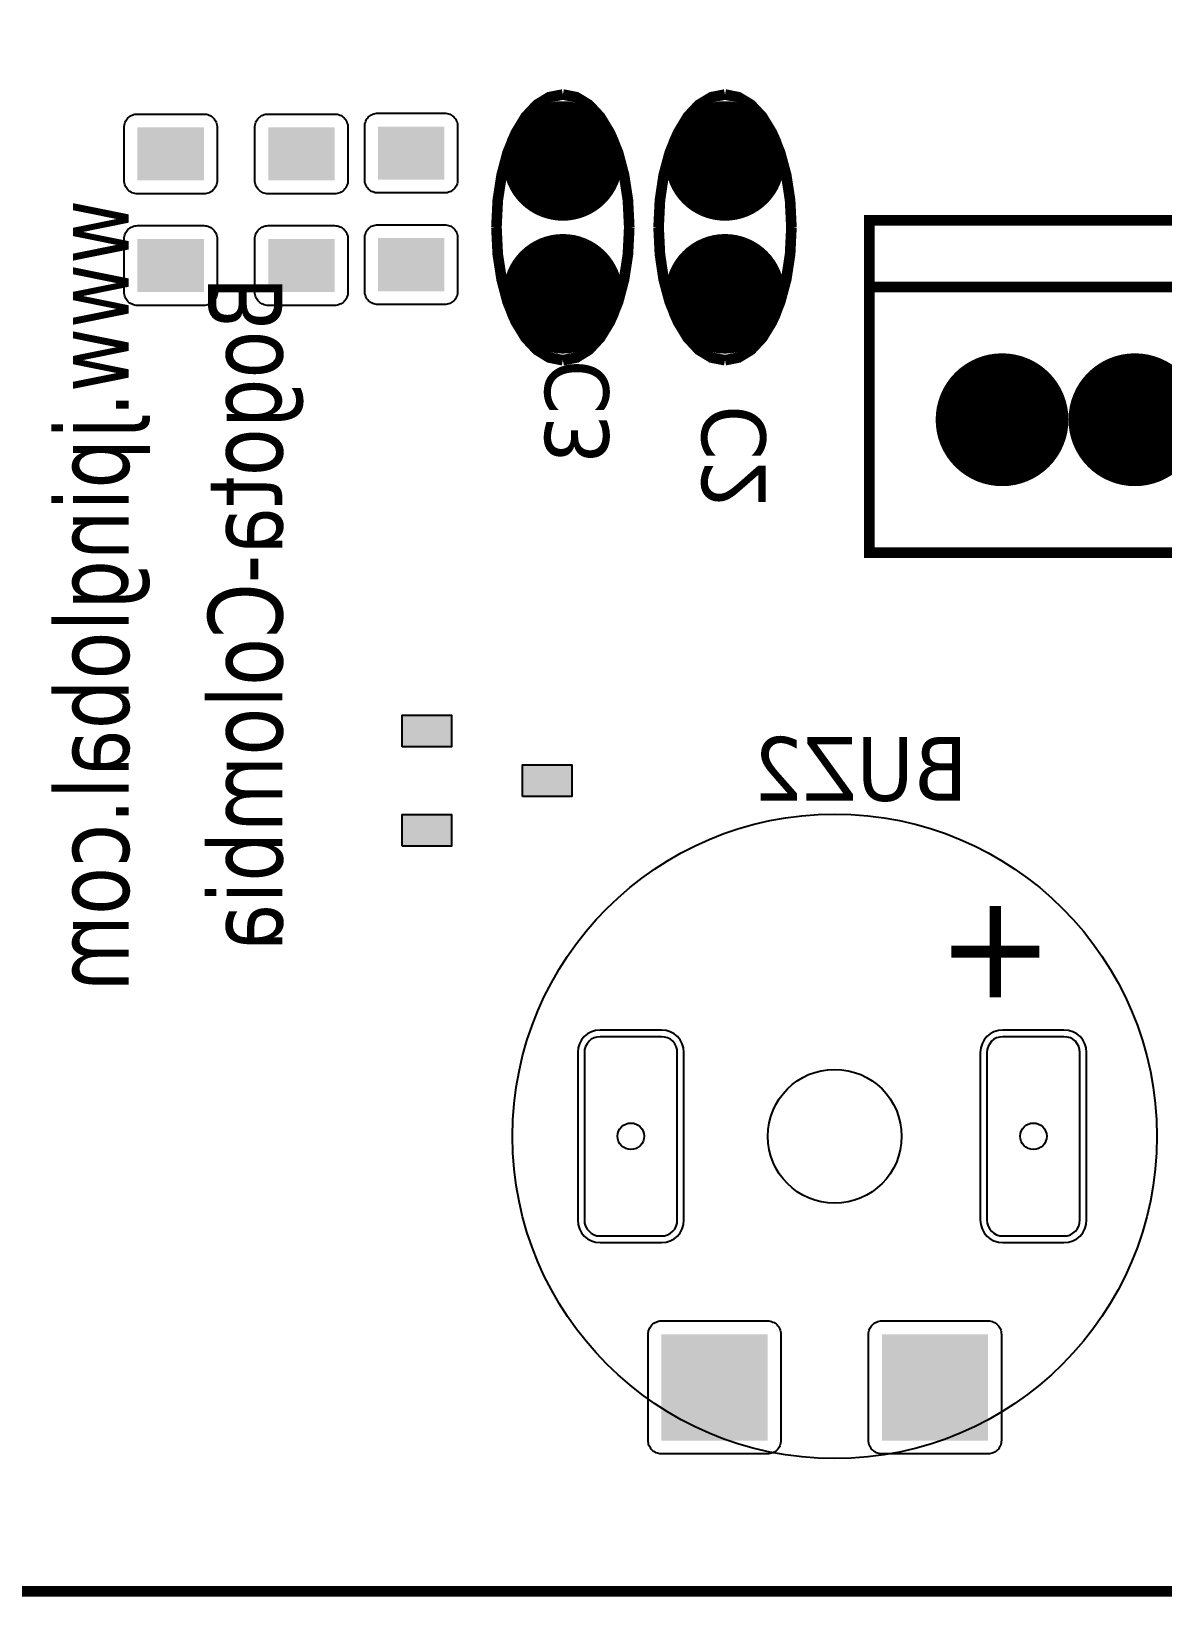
# Model space of a CAD drawing. Header units: millimetres. Extents: x 123.5 to 144.3, y 105.4 to 121.6.
# Drawn here: x 133.971 to 135.297, y 110.007 to 111.841 of the extents above; entities that cross this region are included whole.
import ezdxf

# ---------------------------------------------------------------- set-up
doc = ezdxf.new("R2010")
doc.units = ezdxf.units.MM
doc.styles.get("Standard").update_dxf_attribs({"font": 'tahoma.ttf'})

# ---------------------------------------------------------------- blocks, each defined once
blk = doc.blocks.new('RPAD')
blk.add_trace([(-0.5, -0.5), (-0.5, 0.5), (0.5, -0.5), (0.5, 0.5)])
blk = doc.blocks.new('EPAD')
at = {"const_width": 0.5}
blk.add_lwpolyline([(-0.25, 0, 1), (0.25, 0, 1)], format="xyb", close=True, dxfattribs=at)
blk = doc.blocks.new('Tarjeta CFLH')
at = {"const_width": 0.008}
for points in [[(-7.0905, -1.2844), (-1.456, -1.2844), (-1.456, 2.1675), (-7.0905, 2.1675), (-7.0905, -1.2844)], [(-7.0905, -1.2844), (-1.456, -1.2844), (-1.456, 2.1675), (-7.0905, 2.1675), (-7.0905, -1.2844)], [(-7.0905, -1.2844), (-1.456, -1.2844), (-1.456, 2.1675), (-7.0905, 2.1675), (-7.0905, -1.2844)], [(-3.6968, -0.1577), (-3.707, -0.1597), (-3.7164, -0.1654), (-3.7249, -0.1745), (-3.7323, -0.1867), (-3.7384, -0.2014), (-3.7429, -0.2184), (-3.7458, -0.2373), (-3.7468, -0.2577)], [(-3.6968, -0.1577), (-3.707, -0.1597), (-3.7164, -0.1654), (-3.7249, -0.1745), (-3.7323, -0.1867), (-3.7384, -0.2014), (-3.7429, -0.2184), (-3.7458, -0.2373), (-3.7468, -0.2577)], [(-3.6968, -0.1577), (-3.707, -0.1597), (-3.7164, -0.1654), (-3.7249, -0.1745), (-3.7323, -0.1867), (-3.7384, -0.2014), (-3.7429, -0.2184), (-3.7458, -0.2373), (-3.7468, -0.2577)], [(-3.6968, -0.1577), (-3.6866, -0.1597), (-3.6772, -0.1654), (-3.6687, -0.1745), (-3.6613, -0.1867), (-3.6552, -0.2014), (-3.6507, -0.2184), (-3.6478, -0.2373), (-3.6468, -0.2577)], [(-3.6968, -0.1577), (-3.6866, -0.1597), (-3.6772, -0.1654), (-3.6687, -0.1745), (-3.6613, -0.1867), (-3.6552, -0.2014), (-3.6507, -0.2184), (-3.6478, -0.2373), (-3.6468, -0.2577)], [(-3.6968, -0.1577), (-3.6866, -0.1597), (-3.6772, -0.1654), (-3.6687, -0.1745), (-3.6613, -0.1867), (-3.6552, -0.2014), (-3.6507, -0.2184), (-3.6478, -0.2373), (-3.6468, -0.2577)], [(-3.5747, -0.1577), (-3.5849, -0.1597), (-3.5944, -0.1654), (-3.6029, -0.1745), (-3.6102, -0.1867), (-3.6163, -0.2014), (-3.6209, -0.2184), (-3.6237, -0.2373), (-3.6247, -0.2577)], [(-3.5747, -0.1577), (-3.5849, -0.1597), (-3.5944, -0.1654), (-3.6029, -0.1745), (-3.6102, -0.1867), (-3.6163, -0.2014), (-3.6209, -0.2184), (-3.6237, -0.2373), (-3.6247, -0.2577)], [(-3.5747, -0.1577), (-3.5849, -0.1597), (-3.5944, -0.1654), (-3.6029, -0.1745), (-3.6102, -0.1867), (-3.6163, -0.2014), (-3.6209, -0.2184), (-3.6237, -0.2373), (-3.6247, -0.2577)], [(-3.5747, -0.1577), (-3.5646, -0.1597), (-3.5551, -0.1654), (-3.5466, -0.1745), (-3.5392, -0.1867), (-3.5332, -0.2014), (-3.5286, -0.2184), (-3.5257, -0.2373), (-3.5247, -0.2577)], [(-3.5747, -0.1577), (-3.5646, -0.1597), (-3.5551, -0.1654), (-3.5466, -0.1745), (-3.5392, -0.1867), (-3.5332, -0.2014), (-3.5286, -0.2184), (-3.5257, -0.2373), (-3.5247, -0.2577)], [(-3.5747, -0.1577), (-3.5646, -0.1597), (-3.5551, -0.1654), (-3.5466, -0.1745), (-3.5392, -0.1867), (-3.5332, -0.2014), (-3.5286, -0.2184), (-3.5257, -0.2373), (-3.5247, -0.2577)], [(-3.6968, -0.3577), (-3.707, -0.3557), (-3.7164, -0.3499), (-3.7249, -0.3408), (-3.7323, -0.3287), (-3.7384, -0.3139), (-3.7429, -0.2969), (-3.7458, -0.278), (-3.7468, -0.2577)], [(-3.6968, -0.3577), (-3.707, -0.3557), (-3.7164, -0.3499), (-3.7249, -0.3408), (-3.7323, -0.3287), (-3.7384, -0.3139), (-3.7429, -0.2969), (-3.7458, -0.278), (-3.7468, -0.2577)], [(-3.6968, -0.3577), (-3.707, -0.3557), (-3.7164, -0.3499), (-3.7249, -0.3408), (-3.7323, -0.3287), (-3.7384, -0.3139), (-3.7429, -0.2969), (-3.7458, -0.278), (-3.7468, -0.2577)], [(-3.6968, -0.3577), (-3.6866, -0.3557), (-3.6772, -0.3499), (-3.6687, -0.3408), (-3.6613, -0.3287), (-3.6552, -0.3139), (-3.6507, -0.2969), (-3.6478, -0.278), (-3.6468, -0.2577)], [(-3.6968, -0.3577), (-3.6866, -0.3557), (-3.6772, -0.3499), (-3.6687, -0.3408), (-3.6613, -0.3287), (-3.6552, -0.3139), (-3.6507, -0.2969), (-3.6478, -0.278), (-3.6468, -0.2577)], [(-3.6968, -0.3577), (-3.6866, -0.3557), (-3.6772, -0.3499), (-3.6687, -0.3408), (-3.6613, -0.3287), (-3.6552, -0.3139), (-3.6507, -0.2969), (-3.6478, -0.278), (-3.6468, -0.2577)], [(-3.5747, -0.3577), (-3.5849, -0.3557), (-3.5944, -0.3499), (-3.6029, -0.3408), (-3.6102, -0.3287), (-3.6163, -0.3139), (-3.6209, -0.2969), (-3.6237, -0.278), (-3.6247, -0.2577)], [(-3.5747, -0.3577), (-3.5849, -0.3557), (-3.5944, -0.3499), (-3.6029, -0.3408), (-3.6102, -0.3287), (-3.6163, -0.3139), (-3.6209, -0.2969), (-3.6237, -0.278), (-3.6247, -0.2577)], [(-3.5747, -0.3577), (-3.5849, -0.3557), (-3.5944, -0.3499), (-3.6029, -0.3408), (-3.6102, -0.3287), (-3.6163, -0.3139), (-3.6209, -0.2969), (-3.6237, -0.278), (-3.6247, -0.2577)], [(-3.5747, -0.3577), (-3.5646, -0.3557), (-3.5551, -0.3499), (-3.5466, -0.3408), (-3.5392, -0.3287), (-3.5332, -0.3139), (-3.5286, -0.2969), (-3.5257, -0.278), (-3.5247, -0.2577)], [(-3.5747, -0.3577), (-3.5646, -0.3557), (-3.5551, -0.3499), (-3.5466, -0.3408), (-3.5392, -0.3287), (-3.5332, -0.3139), (-3.5286, -0.2969), (-3.5257, -0.278), (-3.5247, -0.2577)], [(-3.5747, -0.3577), (-3.5646, -0.3557), (-3.5551, -0.3499), (-3.5466, -0.3408), (-3.5392, -0.3287), (-3.5332, -0.3139), (-3.5286, -0.2969), (-3.5257, -0.278), (-3.5247, -0.2577)], [(-3.4661, -0.5025), (-2.5661, -0.5025), (-2.5661, -0.2525), (-3.4661, -0.2525), (-3.4661, -0.5025)], [(-3.4661, -0.5025), (-2.5661, -0.5025), (-2.5661, -0.2525), (-3.4661, -0.2525), (-3.4661, -0.5025)], [(-3.4661, -0.5025), (-2.5661, -0.5025), (-2.5661, -0.2525), (-3.4661, -0.2525), (-3.4661, -0.5025)], [(-2.5661, -0.3025), (-3.4661, -0.3025)], [(-2.5661, -0.3025), (-3.4661, -0.3025)], [(-2.5661, -0.3025), (-3.4661, -0.3025)]]:
    blk.add_lwpolyline(points, dxfattribs=at)
for points in [[(-4.0271, -0.2224), (-4.0271, -0.1824), (-4.027, -0.1814), (-4.0269, -0.1804), (-4.0266, -0.1794), (-4.0263, -0.1785), (-4.0259, -0.1776), (-4.0254, -0.1768), (-4.0248, -0.176), (-4.0242, -0.1753), (-4.0235, -0.1747), (-4.0227, -0.1741), (-4.0219, -0.1736), (-4.021, -0.1732), (-4.0201, -0.1728), (-4.0191, -0.1726), (-4.0181, -0.1725), (-4.0171, -0.1724), (-3.9671, -0.1724), (-3.966, -0.1725), (-3.965, -0.1726), (-3.9641, -0.1728), (-3.9631, -0.1732), (-3.9623, -0.1736), (-3.9614, -0.1741), (-3.9607, -0.1747), (-3.96, -0.1753), (-3.9593, -0.176), (-3.9587, -0.1768), (-3.9583, -0.1776), (-3.9578, -0.1785), (-3.9575, -0.1794), (-3.9573, -0.1804), (-3.9571, -0.1814), (-3.9571, -0.1824), (-3.9571, -0.2224), (-3.9571, -0.2234), (-3.9573, -0.2244), (-3.9575, -0.2254), (-3.9578, -0.2263), (-3.9583, -0.2272), (-3.9587, -0.228), (-3.9593, -0.2288), (-3.96, -0.2295), (-3.9607, -0.2302), (-3.9614, -0.2307), (-3.9623, -0.2312), (-3.9631, -0.2316), (-3.9641, -0.232), (-3.965, -0.2322), (-3.966, -0.2324), (-3.9671, -0.2324), (-4.0171, -0.2324), (-4.0181, -0.2324), (-4.0191, -0.2322), (-4.0201, -0.232), (-4.021, -0.2316), (-4.0219, -0.2312), (-4.0227, -0.2307), (-4.0235, -0.2302), (-4.0242, -0.2295), (-4.0248, -0.2288), (-4.0254, -0.228), (-4.0259, -0.2272), (-4.0263, -0.2263), (-4.0266, -0.2254), (-4.0269, -0.2244), (-4.027, -0.2234), (-4.0271, -0.2224)], [(-3.9286, -0.2224), (-3.9286, -0.1824), (-3.9286, -0.1814), (-3.9284, -0.1804), (-3.9282, -0.1794), (-3.9279, -0.1785), (-3.9275, -0.1776), (-3.927, -0.1768), (-3.9264, -0.176), (-3.9258, -0.1753), (-3.925, -0.1747), (-3.9243, -0.1741), (-3.9235, -0.1736), (-3.9226, -0.1732), (-3.9217, -0.1728), (-3.9207, -0.1726), (-3.9197, -0.1725), (-3.9186, -0.1724), (-3.8686, -0.1724), (-3.8676, -0.1725), (-3.8666, -0.1726), (-3.8656, -0.1728), (-3.8647, -0.1732), (-3.8638, -0.1736), (-3.863, -0.1741), (-3.8622, -0.1747), (-3.8615, -0.1753), (-3.8609, -0.176), (-3.8603, -0.1768), (-3.8598, -0.1776), (-3.8594, -0.1785), (-3.8591, -0.1794), (-3.8588, -0.1804), (-3.8587, -0.1814), (-3.8586, -0.1824), (-3.8586, -0.2224), (-3.8587, -0.2234), (-3.8588, -0.2244), (-3.8591, -0.2254), (-3.8594, -0.2263), (-3.8598, -0.2272), (-3.8603, -0.228), (-3.8609, -0.2288), (-3.8615, -0.2295), (-3.8622, -0.2302), (-3.863, -0.2307), (-3.8638, -0.2312), (-3.8647, -0.2316), (-3.8656, -0.232), (-3.8666, -0.2322), (-3.8676, -0.2324), (-3.8686, -0.2324), (-3.9186, -0.2324), (-3.9197, -0.2324), (-3.9207, -0.2322), (-3.9217, -0.232), (-3.9226, -0.2316), (-3.9235, -0.2312), (-3.9243, -0.2307), (-3.925, -0.2302), (-3.9258, -0.2295), (-3.9264, -0.2288), (-3.927, -0.228), (-3.9275, -0.2272), (-3.9279, -0.2263), (-3.9282, -0.2254), (-3.9284, -0.2244), (-3.9286, -0.2234), (-3.9286, -0.2224)], [(-3.776, -0.1818), (-3.776, -0.2218), (-3.776, -0.2228), (-3.7762, -0.2238), (-3.7764, -0.2248), (-3.7767, -0.2257), (-3.7772, -0.2266), (-3.7776, -0.2274), (-3.7782, -0.2282), (-3.7789, -0.2289), (-3.7796, -0.2295), (-3.7803, -0.2301), (-3.7812, -0.2306), (-3.782, -0.231), (-3.783, -0.2313), (-3.7839, -0.2316), (-3.7849, -0.2317), (-3.786, -0.2318), (-3.836, -0.2318), (-3.837, -0.2317), (-3.838, -0.2316), (-3.839, -0.2313), (-3.8399, -0.231), (-3.8408, -0.2306), (-3.8416, -0.2301), (-3.8424, -0.2295), (-3.8431, -0.2289), (-3.8437, -0.2282), (-3.8443, -0.2274), (-3.8448, -0.2266), (-3.8452, -0.2257), (-3.8455, -0.2248), (-3.8458, -0.2238), (-3.8459, -0.2228), (-3.846, -0.2218), (-3.846, -0.1818), (-3.8459, -0.1807), (-3.8458, -0.1797), (-3.8455, -0.1787), (-3.8452, -0.1778), (-3.8448, -0.1769), (-3.8443, -0.1761), (-3.8437, -0.1754), (-3.8431, -0.1746), (-3.8424, -0.174), (-3.8416, -0.1734), (-3.8408, -0.1729), (-3.8399, -0.1725), (-3.839, -0.1722), (-3.838, -0.172), (-3.837, -0.1718), (-3.836, -0.1718), (-3.786, -0.1718), (-3.7849, -0.1718), (-3.7839, -0.172), (-3.783, -0.1722), (-3.782, -0.1725), (-3.7812, -0.1729), (-3.7803, -0.1734), (-3.7796, -0.174), (-3.7789, -0.1746), (-3.7782, -0.1754), (-3.7776, -0.1761), (-3.7772, -0.1769), (-3.7767, -0.1778), (-3.7764, -0.1787), (-3.7762, -0.1797), (-3.776, -0.1807), (-3.776, -0.1818)], [(-4.0271, -0.3064), (-4.0271, -0.2664), (-4.027, -0.2654), (-4.0269, -0.2644), (-4.0266, -0.2634), (-4.0263, -0.2625), (-4.0259, -0.2616), (-4.0254, -0.2608), (-4.0248, -0.26), (-4.0242, -0.2593), (-4.0235, -0.2587), (-4.0227, -0.2581), (-4.0219, -0.2576), (-4.021, -0.2572), (-4.0201, -0.2568), (-4.0191, -0.2566), (-4.0181, -0.2565), (-4.0171, -0.2564), (-3.9671, -0.2564), (-3.966, -0.2565), (-3.965, -0.2566), (-3.9641, -0.2568), (-3.9631, -0.2572), (-3.9623, -0.2576), (-3.9614, -0.2581), (-3.9607, -0.2587), (-3.96, -0.2593), (-3.9593, -0.26), (-3.9587, -0.2608), (-3.9583, -0.2616), (-3.9578, -0.2625), (-3.9575, -0.2634), (-3.9573, -0.2644), (-3.9571, -0.2654), (-3.9571, -0.2664), (-3.9571, -0.3064), (-3.9571, -0.3074), (-3.9573, -0.3084), (-3.9575, -0.3094), (-3.9578, -0.3103), (-3.9583, -0.3112), (-3.9587, -0.312), (-3.9593, -0.3128), (-3.96, -0.3135), (-3.9607, -0.3142), (-3.9614, -0.3147), (-3.9623, -0.3152), (-3.9631, -0.3156), (-3.9641, -0.316), (-3.965, -0.3162), (-3.966, -0.3164), (-3.9671, -0.3164), (-4.0171, -0.3164), (-4.0181, -0.3164), (-4.0191, -0.3162), (-4.0201, -0.316), (-4.021, -0.3156), (-4.0219, -0.3152), (-4.0227, -0.3147), (-4.0235, -0.3142), (-4.0242, -0.3135), (-4.0248, -0.3128), (-4.0254, -0.312), (-4.0259, -0.3112), (-4.0263, -0.3103), (-4.0266, -0.3094), (-4.0269, -0.3084), (-4.027, -0.3074), (-4.0271, -0.3064)], [(-3.9286, -0.3064), (-3.9286, -0.2664), (-3.9286, -0.2654), (-3.9284, -0.2644), (-3.9282, -0.2634), (-3.9279, -0.2625), (-3.9275, -0.2616), (-3.927, -0.2608), (-3.9264, -0.26), (-3.9258, -0.2593), (-3.925, -0.2587), (-3.9243, -0.2581), (-3.9235, -0.2576), (-3.9226, -0.2572), (-3.9217, -0.2568), (-3.9207, -0.2566), (-3.9197, -0.2565), (-3.9186, -0.2564), (-3.8686, -0.2564), (-3.8676, -0.2565), (-3.8666, -0.2566), (-3.8656, -0.2568), (-3.8647, -0.2572), (-3.8638, -0.2576), (-3.863, -0.2581), (-3.8622, -0.2587), (-3.8615, -0.2593), (-3.8609, -0.26), (-3.8603, -0.2608), (-3.8598, -0.2616), (-3.8594, -0.2625), (-3.8591, -0.2634), (-3.8588, -0.2644), (-3.8587, -0.2654), (-3.8586, -0.2664), (-3.8586, -0.3064), (-3.8587, -0.3074), (-3.8588, -0.3084), (-3.8591, -0.3094), (-3.8594, -0.3103), (-3.8598, -0.3112), (-3.8603, -0.312), (-3.8609, -0.3128), (-3.8615, -0.3135), (-3.8622, -0.3142), (-3.863, -0.3147), (-3.8638, -0.3152), (-3.8647, -0.3156), (-3.8656, -0.316), (-3.8666, -0.3162), (-3.8676, -0.3164), (-3.8686, -0.3164), (-3.9186, -0.3164), (-3.9197, -0.3164), (-3.9207, -0.3162), (-3.9217, -0.316), (-3.9226, -0.3156), (-3.9235, -0.3152), (-3.9243, -0.3147), (-3.925, -0.3142), (-3.9258, -0.3135), (-3.9264, -0.3128), (-3.927, -0.312), (-3.9275, -0.3112), (-3.9279, -0.3103), (-3.9282, -0.3094), (-3.9284, -0.3084), (-3.9286, -0.3074), (-3.9286, -0.3064)], [(-3.776, -0.2658), (-3.776, -0.3058), (-3.776, -0.3068), (-3.7762, -0.3078), (-3.7764, -0.3088), (-3.7767, -0.3097), (-3.7772, -0.3106), (-3.7776, -0.3114), (-3.7782, -0.3122), (-3.7789, -0.3129), (-3.7796, -0.3135), (-3.7803, -0.3141), (-3.7812, -0.3146), (-3.782, -0.315), (-3.783, -0.3153), (-3.7839, -0.3156), (-3.7849, -0.3157), (-3.786, -0.3158), (-3.836, -0.3158), (-3.837, -0.3157), (-3.838, -0.3156), (-3.839, -0.3153), (-3.8399, -0.315), (-3.8408, -0.3146), (-3.8416, -0.3141), (-3.8424, -0.3135), (-3.8431, -0.3129), (-3.8437, -0.3122), (-3.8443, -0.3114), (-3.8448, -0.3106), (-3.8452, -0.3097), (-3.8455, -0.3088), (-3.8458, -0.3078), (-3.8459, -0.3068), (-3.846, -0.3058), (-3.846, -0.2658), (-3.8459, -0.2647), (-3.8458, -0.2637), (-3.8455, -0.2627), (-3.8452, -0.2618), (-3.8448, -0.2609), (-3.8443, -0.2601), (-3.8437, -0.2594), (-3.8431, -0.2586), (-3.8424, -0.258), (-3.8416, -0.2574), (-3.8408, -0.2569), (-3.8399, -0.2565), (-3.839, -0.2562), (-3.838, -0.256), (-3.837, -0.2558), (-3.836, -0.2558), (-3.786, -0.2558), (-3.7849, -0.2558), (-3.7839, -0.256), (-3.783, -0.2562), (-3.782, -0.2565), (-3.7812, -0.2569), (-3.7803, -0.2574), (-3.7796, -0.258), (-3.7789, -0.2586), (-3.7782, -0.2594), (-3.7776, -0.2601), (-3.7772, -0.2609), (-3.7767, -0.2618), (-3.7764, -0.2627), (-3.7762, -0.2637), (-3.776, -0.2647), (-3.776, -0.2658)], [(-3.8177, -0.6488), (-3.8177, -0.6248), (-3.7807, -0.6248), (-3.7807, -0.6488), (-3.8177, -0.6488)], [(-3.7271, -0.6862), (-3.7271, -0.6622), (-3.6901, -0.6622), (-3.6901, -0.6862), (-3.7271, -0.6862)], [(-3.8177, -0.7236), (-3.8177, -0.6996), (-3.7807, -0.6996), (-3.7807, -0.7236), (-3.8177, -0.7236)], [(-3.6226, -0.8619), (-3.6686, -0.8619), (-3.6721, -0.8623), (-3.6753, -0.8632), (-3.6782, -0.8648), (-3.6807, -0.8668), (-3.6828, -0.8693), (-3.6843, -0.8722), (-3.6853, -0.8754), (-3.6856, -0.8789), (-3.6856, -1.0049), (-3.6853, -1.0084), (-3.6843, -1.0116), (-3.6828, -1.0145), (-3.6807, -1.017), (-3.6782, -1.0191), (-3.6753, -1.0206), (-3.6721, -1.0216), (-3.6686, -1.0219), (-3.6226, -1.0219), (-3.6191, -1.0216), (-3.6159, -1.0206), (-3.613, -1.0191), (-3.6105, -1.017), (-3.6085, -1.0145), (-3.6069, -1.0116), (-3.6059, -1.0084), (-3.6056, -1.0049), (-3.6056, -0.8789), (-3.6059, -0.8754), (-3.6069, -0.8722), (-3.6085, -0.8693), (-3.6105, -0.8668), (-3.613, -0.8648), (-3.6159, -0.8632), (-3.6191, -0.8623), (-3.6226, -0.8619)], [(-3.6226, -0.8669), (-3.6686, -0.8669), (-3.6711, -0.8672), (-3.6733, -0.8678), (-3.6754, -0.8689), (-3.6771, -0.8704), (-3.6786, -0.8722), (-3.6797, -0.8742), (-3.6804, -0.8765), (-3.6806, -0.8789), (-3.6806, -1.0049), (-3.6804, -1.0074), (-3.6797, -1.0096), (-3.6786, -1.0117), (-3.6771, -1.0134), (-3.6754, -1.0149), (-3.6733, -1.016), (-3.6711, -1.0167), (-3.6686, -1.0169), (-3.6226, -1.0169), (-3.6202, -1.0167), (-3.6179, -1.016), (-3.6158, -1.0149), (-3.6141, -1.0134), (-3.6126, -1.0117), (-3.6115, -1.0096), (-3.6108, -1.0074), (-3.6106, -1.0049), (-3.6106, -0.8789), (-3.6108, -0.8765), (-3.6115, -0.8742), (-3.6126, -0.8722), (-3.6141, -0.8704), (-3.6158, -0.8689), (-3.6179, -0.8678), (-3.6202, -0.8672), (-3.6226, -0.8669)], [(-3.3195, -0.8619), (-3.3655, -0.8619), (-3.3689, -0.8623), (-3.3722, -0.8632), (-3.375, -0.8648), (-3.3775, -0.8668), (-3.3796, -0.8693), (-3.3811, -0.8722), (-3.3821, -0.8754), (-3.3825, -0.8789), (-3.3825, -1.0049), (-3.3821, -1.0084), (-3.3811, -1.0116), (-3.3796, -1.0145), (-3.3775, -1.017), (-3.375, -1.0191), (-3.3722, -1.0206), (-3.3689, -1.0216), (-3.3655, -1.0219), (-3.3195, -1.0219), (-3.316, -1.0216), (-3.3128, -1.0206), (-3.3099, -1.0191), (-3.3074, -1.017), (-3.3053, -1.0145), (-3.3038, -1.0116), (-3.3028, -1.0084), (-3.3025, -1.0049), (-3.3025, -0.8789), (-3.3028, -0.8754), (-3.3038, -0.8722), (-3.3053, -0.8693), (-3.3074, -0.8668), (-3.3099, -0.8648), (-3.3128, -0.8632), (-3.316, -0.8623), (-3.3195, -0.8619)], [(-3.3195, -0.8669), (-3.3655, -0.8669), (-3.3679, -0.8672), (-3.3702, -0.8678), (-3.3722, -0.8689), (-3.374, -0.8704), (-3.3754, -0.8722), (-3.3765, -0.8742), (-3.3772, -0.8765), (-3.3775, -0.8789), (-3.3775, -1.0049), (-3.3772, -1.0074), (-3.3765, -1.0096), (-3.3754, -1.0117), (-3.374, -1.0134), (-3.3722, -1.0149), (-3.3702, -1.016), (-3.3679, -1.0167), (-3.3655, -1.0169), (-3.3195, -1.0169), (-3.317, -1.0167), (-3.3147, -1.016), (-3.3127, -1.0149), (-3.3109, -1.0134), (-3.3095, -1.0117), (-3.3084, -1.0096), (-3.3077, -1.0074), (-3.3075, -1.0049), (-3.3075, -0.8789), (-3.3077, -0.8765), (-3.3084, -0.8742), (-3.3095, -0.8722), (-3.3109, -0.8704), (-3.3127, -0.8689), (-3.3147, -0.8678), (-3.317, -0.8672), (-3.3195, -0.8669)], [(-3.6226, -1.0809), (-3.5426, -1.0809), (-3.5416, -1.0809), (-3.5406, -1.0811), (-3.5396, -1.0813), (-3.5387, -1.0817), (-3.5378, -1.0821), (-3.537, -1.0826), (-3.5362, -1.0831), (-3.5355, -1.0838), (-3.5349, -1.0845), (-3.5343, -1.0853), (-3.5338, -1.0861), (-3.5334, -1.087), (-3.5331, -1.0879), (-3.5328, -1.0888), (-3.5327, -1.0899), (-3.5326, -1.0909), (-3.5326, -1.1709), (-3.5327, -1.1719), (-3.5328, -1.1729), (-3.5331, -1.1739), (-3.5334, -1.1748), (-3.5338, -1.1757), (-3.5343, -1.1765), (-3.5349, -1.1773), (-3.5355, -1.178), (-3.5362, -1.1786), (-3.537, -1.1792), (-3.5378, -1.1797), (-3.5387, -1.1801), (-3.5396, -1.1805), (-3.5406, -1.1807), (-3.5416, -1.1808), (-3.5426, -1.1809), (-3.6226, -1.1809), (-3.6237, -1.1808), (-3.6247, -1.1807), (-3.6256, -1.1805), (-3.6266, -1.1801), (-3.6274, -1.1797), (-3.6283, -1.1792), (-3.629, -1.1786), (-3.6297, -1.178), (-3.6304, -1.1773), (-3.6309, -1.1765), (-3.6314, -1.1757), (-3.6318, -1.1748), (-3.6322, -1.1739), (-3.6324, -1.1729), (-3.6326, -1.1719), (-3.6326, -1.1709), (-3.6326, -1.0909), (-3.6326, -1.0899), (-3.6324, -1.0888), (-3.6322, -1.0879), (-3.6318, -1.087), (-3.6314, -1.0861), (-3.6309, -1.0853), (-3.6304, -1.0845), (-3.6297, -1.0838), (-3.629, -1.0831), (-3.6283, -1.0826), (-3.6274, -1.0821), (-3.6266, -1.0817), (-3.6256, -1.0813), (-3.6247, -1.0811), (-3.6237, -1.0809), (-3.6226, -1.0809)], [(-3.4566, -1.0809), (-3.3766, -1.0809), (-3.3756, -1.0809), (-3.3746, -1.0811), (-3.3736, -1.0813), (-3.3727, -1.0817), (-3.3718, -1.0821), (-3.371, -1.0826), (-3.3702, -1.0831), (-3.3695, -1.0838), (-3.3689, -1.0845), (-3.3683, -1.0853), (-3.3678, -1.0861), (-3.3674, -1.087), (-3.3671, -1.0879), (-3.3668, -1.0888), (-3.3667, -1.0899), (-3.3666, -1.0909), (-3.3666, -1.1709), (-3.3667, -1.1719), (-3.3668, -1.1729), (-3.3671, -1.1739), (-3.3674, -1.1748), (-3.3678, -1.1757), (-3.3683, -1.1765), (-3.3689, -1.1773), (-3.3695, -1.178), (-3.3702, -1.1786), (-3.371, -1.1792), (-3.3718, -1.1797), (-3.3727, -1.1801), (-3.3736, -1.1805), (-3.3746, -1.1807), (-3.3756, -1.1808), (-3.3766, -1.1809), (-3.4566, -1.1809), (-3.4577, -1.1808), (-3.4587, -1.1807), (-3.4596, -1.1805), (-3.4606, -1.1801), (-3.4614, -1.1797), (-3.4623, -1.1792), (-3.463, -1.1786), (-3.4637, -1.178), (-3.4644, -1.1773), (-3.4649, -1.1765), (-3.4654, -1.1757), (-3.4658, -1.1748), (-3.4662, -1.1739), (-3.4664, -1.1729), (-3.4666, -1.1719), (-3.4666, -1.1709), (-3.4666, -1.0909), (-3.4666, -1.0899), (-3.4664, -1.0888), (-3.4662, -1.0879), (-3.4658, -1.087), (-3.4654, -1.0861), (-3.4649, -1.0853), (-3.4644, -1.0845), (-3.4637, -1.0838), (-3.463, -1.0831), (-3.4623, -1.0826), (-3.4614, -1.0821), (-3.4606, -1.0817), (-3.4596, -1.0813), (-3.4587, -1.0811), (-3.4577, -1.0809), (-3.4566, -1.0809)]]:
    blk.add_lwpolyline(points, close=True)
for centre, radius in [((-3.6968, -0.2077), 0.025), ((-3.5747, -0.2077), 0.025), ((-3.6968, -0.3077), 0.025), ((-3.5747, -0.3077), 0.025), ((-3.3661, -0.4025), 0.01), ((-3.2661, -0.4025), 0.01), ((-3.4921, -0.9419), 0.2426), ((-3.4921, -0.9419), 0.2426), ((-3.4921, -0.9419), 0.2426), ((-3.4921, -0.9419), 0.0504), ((-3.4921, -0.9419), 0.0504), ((-3.4921, -0.9419), 0.0504), ((-3.6456, -0.9419), 0.01), ((-3.3425, -0.9419), 0.01)]:
    blk.add_circle(centre, radius)
for name, p, xscale, yscale in [('EPAD', (-3.6968, -0.2077), 0.09, 0.09), ('EPAD', (-3.5747, -0.2077), 0.09, 0.09), ('EPAD', (-3.6968, -0.2077), 0.07, 0.07), ('EPAD', (-3.5747, -0.2077), 0.07, 0.07), ('EPAD', (-3.6968, -0.3077), 0.09, 0.09), ('EPAD', (-3.5747, -0.3077), 0.09, 0.09), ('EPAD', (-3.6968, -0.3077), 0.07, 0.07), ('EPAD', (-3.5747, -0.3077), 0.07, 0.07), ('EPAD', (-3.3661, -0.4025), 0.1, 0.1), ('EPAD', (-3.2661, -0.4025), 0.1, 0.1), ('EPAD', (-3.3661, -0.4025), 0.08, 0.08), ('EPAD', (-3.2661, -0.4025), 0.08, 0.08), ('RPAD', (-3.5826, -1.1309), 0.08, 0.08), ('RPAD', (-3.4166, -1.1309), 0.08, 0.08)]:
    blk.add_blockref(name, p, dxfattribs=dict(xscale=xscale, yscale=yscale))
for p, xscale, yscale, rotation in [((-3.9921, -0.2024), 0.04, 0.05, 90), ((-3.8936, -0.2024), 0.04, 0.05, 90), ((-3.811, -0.2018), 0.04, 0.05, 270), ((-3.9921, -0.2864), 0.04, 0.05, 90), ((-3.8936, -0.2864), 0.04, 0.05, 90), ((-3.811, -0.2858), 0.04, 0.05, 270), ((-3.7992, -0.6368), 0.024, 0.037, 90), ((-3.7086, -0.6742), 0.024, 0.037, 90), ((-3.7992, -0.7116), 0.024, 0.037, 90)]:
    blk.add_blockref('RPAD', p, dxfattribs=dict(xscale=xscale, yscale=yscale, rotation=rotation))
at = {"text_generation_flag": 2}
for s, height, width, p in [('www.jpinglobal.com', 0.056, 0.892857, (-4.0236, -0.237)), ('www.jpinglobal.com', 0.056, 0.892857, (-4.0236, -0.237)), ('www.jpinglobal.com', 0.056, 0.892857, (-4.0236, -0.237)), ('Bogota-Colombia', 0.056, 0.892857, (-3.908, -0.2949)), ('Bogota-Colombia', 0.056, 0.892857, (-3.908, -0.2949)), ('Bogota-Colombia', 0.056, 0.892857, (-3.908, -0.2949)), ('C3', 0.048, 1.041667, (-3.6623, -0.3573)), ('C3', 0.048, 1.041667, (-3.6623, -0.3573)), ('C3', 0.048, 1.041667, (-3.6623, -0.3573)), ('C2', 0.048, 1.041667, (-3.5442, -0.3915)), ('C2', 0.048, 1.041667, (-3.5442, -0.3915)), ('C2', 0.048, 1.041667, (-3.5442, -0.3915))]:
    blk.add_text(s, height=height, rotation=90, dxfattribs=dict(at, width=width)).set_placement(p)
for s, height, width, p in [('BUZ2', 0.048, 1.041667, (-3.3921, -0.6893)), ('BUZ2', 0.048, 1.041667, (-3.3921, -0.6893)), ('BUZ2', 0.048, 1.041667, (-3.3921, -0.6893)), ('+', 0.08, 1.125, (-3.3267, -0.8374)), ('+', 0.08, 1.125, (-3.3267, -0.8374)), ('+', 0.08, 1.125, (-3.3267, -0.8374))]:
    blk.add_text(s, height=height, dxfattribs=dict(at, width=width)).set_placement(p)
blk = doc.blocks.new('CFLH')
at = {"linetype": 'Continuous'}
blk.add_blockref('Tarjeta CFLH', (7.1808, -2.2601), dxfattribs=at)

msp = doc.modelspace()

# ---------------------------------------------------------------- block references
at = {"linetype": 'Continuous', "xscale": 1.555982136900081, "yscale": 1.555982136900081, "zscale": 1.555982136900081}
msp.add_blockref('CFLH', (129.173, 115.5286), dxfattribs=at)

doc.saveas('drawing.dxf')
